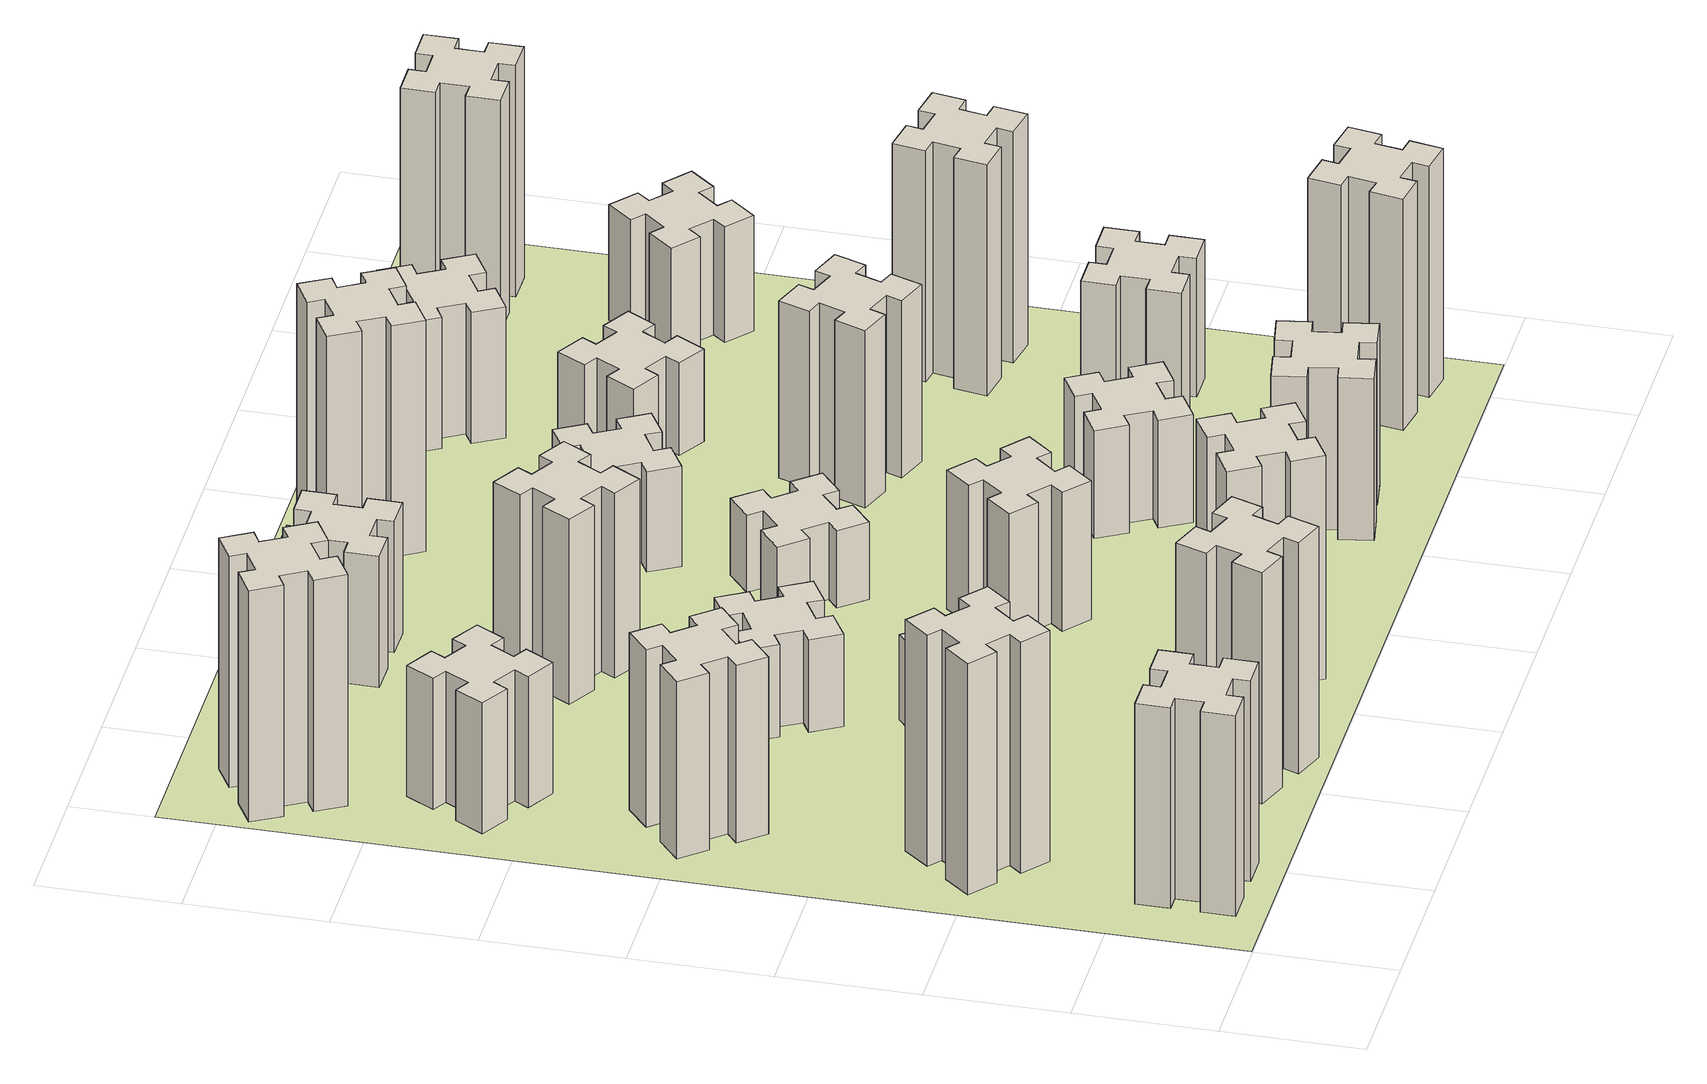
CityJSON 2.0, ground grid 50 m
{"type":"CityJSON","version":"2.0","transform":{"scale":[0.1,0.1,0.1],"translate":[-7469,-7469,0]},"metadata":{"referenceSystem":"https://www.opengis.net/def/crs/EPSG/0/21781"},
"CityObjects":{
"building1":{"type":"Building","attributes":{"class":"1000","function":"1000","usage":"1000","yearOfConstruction":2016,"roofType":"1000","measuredHeight":78,"storeysAboveGround":30,"storeysBelowGround":0},"geometry":[{"type":"Solid","lod":"1","boundaries":[[[[0,1,2,3,4,5,6,7,8,9,10,11,12,13,14,15,16,17,18,19]],[[17,16,20,21]],[[16,15,22,20]],[[15,14,23,22]],[[14,13,24,23]],[[13,12,25,24]],[[12,11,26,25]],[[11,10,27,26]],[[10,9,28,27]],[[9,8,29,28]],[[8,7,30,29]],[[7,6,31,30]],[[6,5,32,31]],[[5,4,33,32]],[[4,3,34,33]],[[3,2,35,34]],[[2,1,36,35]],[[1,0,37,36]],[[0,19,38,37]],[[19,18,39,38]],[[18,17,21,39]],[[24,25,26,27,28,29,30,31,32,33,34,35,36,37,38,39,21,20,22,23]]]]}]},
"building2":{"type":"Building","attributes":{"class":"1000","function":"1000","usage":"1000","yearOfConstruction":2016,"roofType":"1000","measuredHeight":90,"storeysAboveGround":30,"storeysBelowGround":0},"geometry":[{"type":"Solid","lod":"1","boundaries":[[[[40,41,42,43,44,45,46,47,48,49,50,51,52,53,54,55,56,57,58,59]],[[57,56,60,61]],[[56,55,62,60]],[[55,54,63,62]],[[54,53,64,63]],[[53,52,65,64]],[[52,51,66,65]],[[51,50,67,66]],[[50,49,68,67]],[[49,48,69,68]],[[48,47,70,69]],[[47,46,71,70]],[[46,45,72,71]],[[45,44,73,72]],[[44,43,74,73]],[[43,42,75,74]],[[42,41,76,75]],[[41,40,77,76]],[[40,59,78,77]],[[59,58,79,78]],[[58,57,61,79]],[[64,65,66,67,68,69,70,71,72,73,74,75,76,77,78,79,61,60,62,63]]]]}]},
"building3":{"type":"Building","attributes":{"class":"1000","function":"1000","usage":"1000","yearOfConstruction":2016,"roofType":"1000","measuredHeight":69,"storeysAboveGround":30,"storeysBelowGround":0},"geometry":[{"type":"Solid","lod":"1","boundaries":[[[[80,81,82,83,84,85,86,87,88,89,90,91,92,93,94,95,96,97,98,99]],[[97,96,100,101]],[[96,95,102,100]],[[95,94,103,102]],[[94,93,104,103]],[[93,92,105,104]],[[92,91,106,105]],[[91,90,107,106]],[[90,89,108,107]],[[89,88,109,108]],[[88,87,110,109]],[[87,86,111,110]],[[86,85,112,111]],[[85,84,113,112]],[[84,83,114,113]],[[83,82,115,114]],[[82,81,116,115]],[[81,80,117,116]],[[80,99,118,117]],[[99,98,119,118]],[[98,97,101,119]],[[104,105,106,107,108,109,110,111,112,113,114,115,116,117,118,119,101,100,102,103]]]]}]},
"building4":{"type":"Building","attributes":{"class":"1000","function":"1000","usage":"1000","yearOfConstruction":2016,"roofType":"1000","measuredHeight":51,"storeysAboveGround":30,"storeysBelowGround":0},"geometry":[{"type":"Solid","lod":"1","boundaries":[[[[120,121,122,123,124,125,126,127,128,129,130,131,132,133,134,135,136,137,138,139]],[[137,136,140,141]],[[136,135,142,140]],[[135,134,143,142]],[[134,133,144,143]],[[133,132,145,144]],[[132,131,146,145]],[[131,130,147,146]],[[130,129,148,147]],[[129,128,149,148]],[[128,127,150,149]],[[127,126,151,150]],[[126,125,152,151]],[[125,124,153,152]],[[124,123,154,153]],[[123,122,155,154]],[[122,121,156,155]],[[121,120,157,156]],[[120,139,158,157]],[[139,138,159,158]],[[138,137,141,159]],[[144,145,146,147,148,149,150,151,152,153,154,155,156,157,158,159,141,140,142,143]]]]}]},
"building5":{"type":"Building","attributes":{"class":"1000","function":"1000","usage":"1000","yearOfConstruction":2016,"roofType":"1000","measuredHeight":90,"storeysAboveGround":30,"storeysBelowGround":0},"geometry":[{"type":"Solid","lod":"1","boundaries":[[[[160,161,162,163,164,165,166,167,168,169,170,171,172,173,174,175,176,177,178,179]],[[177,176,180,181]],[[176,175,182,180]],[[175,174,183,182]],[[174,173,184,183]],[[173,172,185,184]],[[172,171,186,185]],[[171,170,187,186]],[[170,169,188,187]],[[169,168,189,188]],[[168,167,190,189]],[[167,166,191,190]],[[166,165,192,191]],[[165,164,193,192]],[[164,163,194,193]],[[163,162,195,194]],[[162,161,196,195]],[[161,160,197,196]],[[160,179,198,197]],[[179,178,199,198]],[[178,177,181,199]],[[184,185,186,187,188,189,190,191,192,193,194,195,196,197,198,199,181,180,182,183]]]]}]},
"building6":{"type":"Building","attributes":{"class":"1000","function":"1000","usage":"1000","yearOfConstruction":2016,"roofType":"1000","measuredHeight":90,"storeysAboveGround":30,"storeysBelowGround":0},"geometry":[{"type":"Solid","lod":"1","boundaries":[[[[200,201,202,203,204,205,206,207,208,209,210,211,212,213,214,215,216,217,218,219]],[[217,216,220,221]],[[216,215,222,220]],[[215,214,223,222]],[[214,213,224,223]],[[213,212,225,224]],[[212,211,226,225]],[[211,210,227,226]],[[210,209,228,227]],[[209,208,229,228]],[[208,207,230,229]],[[207,206,231,230]],[[206,205,232,231]],[[205,204,233,232]],[[204,203,234,233]],[[203,202,235,234]],[[202,201,236,235]],[[201,200,237,236]],[[200,219,238,237]],[[219,218,239,238]],[[218,217,221,239]],[[224,225,226,227,228,229,230,231,232,233,234,235,236,237,238,239,221,220,222,223]]]]}]},
"building7":{"type":"Building","attributes":{"class":"1000","function":"1000","usage":"1000","yearOfConstruction":2016,"roofType":"1000","measuredHeight":33,"storeysAboveGround":30,"storeysBelowGround":0},"geometry":[{"type":"Solid","lod":"1","boundaries":[[[[240,241,242,243,244,245,246,247,248,249,250,251,252,253,254,255,256,257,258,259]],[[257,256,260,261]],[[256,255,262,260]],[[255,254,263,262]],[[254,253,264,263]],[[253,252,265,264]],[[252,251,266,265]],[[251,250,267,266]],[[250,249,268,267]],[[249,248,269,268]],[[248,247,270,269]],[[247,246,271,270]],[[246,245,272,271]],[[245,244,273,272]],[[244,243,274,273]],[[243,242,275,274]],[[242,241,276,275]],[[241,240,277,276]],[[240,259,278,277]],[[259,258,279,278]],[[258,257,261,279]],[[264,265,266,267,268,269,270,271,272,273,274,275,276,277,278,279,261,260,262,263]]]]}]},
"building8":{"type":"Building","attributes":{"class":"1000","function":"1000","usage":"1000","yearOfConstruction":2016,"roofType":"1000","measuredHeight":36,"storeysAboveGround":30,"storeysBelowGround":0},"geometry":[{"type":"Solid","lod":"1","boundaries":[[[[280,281,282,283,284,285,286,287,288,289,290,291,292,293,294,295,296,297,298,299]],[[297,296,300,301]],[[296,295,302,300]],[[295,294,303,302]],[[294,293,304,303]],[[293,292,305,304]],[[292,291,306,305]],[[291,290,307,306]],[[290,289,308,307]],[[289,288,309,308]],[[288,287,310,309]],[[287,286,311,310]],[[286,285,312,311]],[[285,284,313,312]],[[284,283,314,313]],[[283,282,315,314]],[[282,281,316,315]],[[281,280,317,316]],[[280,299,318,317]],[[299,298,319,318]],[[298,297,301,319]],[[304,305,306,307,308,309,310,311,312,313,314,315,316,317,318,319,301,300,302,303]]]]}]},
"building9":{"type":"Building","attributes":{"class":"1000","function":"1000","usage":"1000","yearOfConstruction":2016,"roofType":"1000","measuredHeight":87,"storeysAboveGround":30,"storeysBelowGround":0},"geometry":[{"type":"Solid","lod":"1","boundaries":[[[[320,321,322,323,324,325,326,327,328,329,330,331,332,333,334,335,336,337,338,339]],[[337,336,340,341]],[[336,335,342,340]],[[335,334,343,342]],[[334,333,344,343]],[[333,332,345,344]],[[332,331,346,345]],[[331,330,347,346]],[[330,329,348,347]],[[329,328,349,348]],[[328,327,350,349]],[[327,326,351,350]],[[326,325,352,351]],[[325,324,353,352]],[[324,323,354,353]],[[323,322,355,354]],[[322,321,356,355]],[[321,320,357,356]],[[320,339,358,357]],[[339,338,359,358]],[[338,337,341,359]],[[344,345,346,347,348,349,350,351,352,353,354,355,356,357,358,359,341,340,342,343]]]]}]},
"building10":{"type":"Building","attributes":{"class":"1000","function":"1000","usage":"1000","yearOfConstruction":2016,"roofType":"1000","measuredHeight":72,"storeysAboveGround":30,"storeysBelowGround":0},"geometry":[{"type":"Solid","lod":"1","boundaries":[[[[360,361,362,363,364,365,366,367,368,369,370,371,372,373,374,375,376,377,378,379]],[[377,376,380,381]],[[376,375,382,380]],[[375,374,383,382]],[[374,373,384,383]],[[373,372,385,384]],[[372,371,386,385]],[[371,370,387,386]],[[370,369,388,387]],[[369,368,389,388]],[[368,367,390,389]],[[367,366,391,390]],[[366,365,392,391]],[[365,364,393,392]],[[364,363,394,393]],[[363,362,395,394]],[[362,361,396,395]],[[361,360,397,396]],[[360,379,398,397]],[[379,378,399,398]],[[378,377,381,399]],[[384,385,386,387,388,389,390,391,392,393,394,395,396,397,398,399,381,380,382,383]]]]}]},
"building11":{"type":"Building","attributes":{"class":"1000","function":"1000","usage":"1000","yearOfConstruction":2016,"roofType":"1000","measuredHeight":51,"storeysAboveGround":30,"storeysBelowGround":0},"geometry":[{"type":"Solid","lod":"1","boundaries":[[[[400,401,402,403,404,405,406,407,408,409,410,411,412,413,414,415,416,417,418,419]],[[417,416,420,421]],[[416,415,422,420]],[[415,414,423,422]],[[414,413,424,423]],[[413,412,425,424]],[[412,411,426,425]],[[411,410,427,426]],[[410,409,428,427]],[[409,408,429,428]],[[408,407,430,429]],[[407,406,431,430]],[[406,405,432,431]],[[405,404,433,432]],[[404,403,434,433]],[[403,402,435,434]],[[402,401,436,435]],[[401,400,437,436]],[[400,419,438,437]],[[419,418,439,438]],[[418,417,421,439]],[[424,425,426,427,428,429,430,431,432,433,434,435,436,437,438,439,421,420,422,423]]]]}]},
"building12":{"type":"Building","attributes":{"class":"1000","function":"1000","usage":"1000","yearOfConstruction":2016,"roofType":"1000","measuredHeight":54,"storeysAboveGround":30,"storeysBelowGround":0},"geometry":[{"type":"Solid","lod":"1","boundaries":[[[[440,441,442,443,444,445,446,447,448,449,450,451,452,453,454,455,456,457,458,459]],[[457,456,460,461]],[[456,455,462,460]],[[455,454,463,462]],[[454,453,464,463]],[[453,452,465,464]],[[452,451,466,465]],[[451,450,467,466]],[[450,449,468,467]],[[449,448,469,468]],[[448,447,470,469]],[[447,446,471,470]],[[446,445,472,471]],[[445,444,473,472]],[[444,443,474,473]],[[443,442,475,474]],[[442,441,476,475]],[[441,440,477,476]],[[440,459,478,477]],[[459,458,479,478]],[[458,457,461,479]],[[464,465,466,467,468,469,470,471,472,473,474,475,476,477,478,479,461,460,462,463]]]]}]},
"building13":{"type":"Building","attributes":{"class":"1000","function":"1000","usage":"1000","yearOfConstruction":2016,"roofType":"1000","measuredHeight":30,"storeysAboveGround":30,"storeysBelowGround":0},"geometry":[{"type":"Solid","lod":"1","boundaries":[[[[480,481,482,483,484,485,486,487,488,489,490,491,492,493,494,495,496,497,498,499]],[[497,496,500,501]],[[496,495,502,500]],[[495,494,503,502]],[[494,493,504,503]],[[493,492,505,504]],[[492,491,506,505]],[[491,490,507,506]],[[490,489,508,507]],[[489,488,509,508]],[[488,487,510,509]],[[487,486,511,510]],[[486,485,512,511]],[[485,484,513,512]],[[484,483,514,513]],[[483,482,515,514]],[[482,481,516,515]],[[481,480,517,516]],[[480,499,518,517]],[[499,498,519,518]],[[498,497,501,519]],[[504,505,506,507,508,509,510,511,512,513,514,515,516,517,518,519,501,500,502,503]]]]}]},
"building14":{"type":"Building","attributes":{"class":"1000","function":"1000","usage":"1000","yearOfConstruction":2016,"roofType":"1000","measuredHeight":39,"storeysAboveGround":30,"storeysBelowGround":0},"geometry":[{"type":"Solid","lod":"1","boundaries":[[[[520,521,522,523,524,525,526,527,528,529,530,531,532,533,534,535,536,537,538,539]],[[537,536,540,541]],[[536,535,542,540]],[[535,534,543,542]],[[534,533,544,543]],[[533,532,545,544]],[[532,531,546,545]],[[531,530,547,546]],[[530,529,548,547]],[[529,528,549,548]],[[528,527,550,549]],[[527,526,551,550]],[[526,525,552,551]],[[525,524,553,552]],[[524,523,554,553]],[[523,522,555,554]],[[522,521,556,555]],[[521,520,557,556]],[[520,539,558,557]],[[539,538,559,558]],[[538,537,541,559]],[[544,545,546,547,548,549,550,551,552,553,554,555,556,557,558,559,541,540,542,543]]]]}]},
"building15":{"type":"Building","attributes":{"class":"1000","function":"1000","usage":"1000","yearOfConstruction":2016,"roofType":"1000","measuredHeight":63,"storeysAboveGround":30,"storeysBelowGround":0},"geometry":[{"type":"Solid","lod":"1","boundaries":[[[[560,561,562,563,564,565,566,567,568,569,570,571,572,573,574,575,576,577,578,579]],[[577,576,580,581]],[[576,575,582,580]],[[575,574,583,582]],[[574,573,584,583]],[[573,572,585,584]],[[572,571,586,585]],[[571,570,587,586]],[[570,569,588,587]],[[569,568,589,588]],[[568,567,590,589]],[[567,566,591,590]],[[566,565,592,591]],[[565,564,593,592]],[[564,563,594,593]],[[563,562,595,594]],[[562,561,596,595]],[[561,560,597,596]],[[560,579,598,597]],[[579,578,599,598]],[[578,577,581,599]],[[584,585,586,587,588,589,590,591,592,593,594,595,596,597,598,599,581,580,582,583]]]]}]},
"building16":{"type":"Building","attributes":{"class":"1000","function":"1000","usage":"1000","yearOfConstruction":2016,"roofType":"1000","measuredHeight":90,"storeysAboveGround":30,"storeysBelowGround":0},"geometry":[{"type":"Solid","lod":"1","boundaries":[[[[600,601,602,603,604,605,606,607,608,609,610,611,612,613,614,615,616,617,618,619]],[[617,616,620,621]],[[616,615,622,620]],[[615,614,623,622]],[[614,613,624,623]],[[613,612,625,624]],[[612,611,626,625]],[[611,610,627,626]],[[610,609,628,627]],[[609,608,629,628]],[[608,607,630,629]],[[607,606,631,630]],[[606,605,632,631]],[[605,604,633,632]],[[604,603,634,633]],[[603,602,635,634]],[[602,601,636,635]],[[601,600,637,636]],[[600,619,638,637]],[[619,618,639,638]],[[618,617,621,639]],[[624,625,626,627,628,629,630,631,632,633,634,635,636,637,638,639,621,620,622,623]]]]}]},
"building17":{"type":"Building","attributes":{"class":"1000","function":"1000","usage":"1000","yearOfConstruction":2016,"roofType":"1000","measuredHeight":42,"storeysAboveGround":30,"storeysBelowGround":0},"geometry":[{"type":"Solid","lod":"1","boundaries":[[[[640,641,642,643,644,645,646,647,648,649,650,651,652,653,654,655,656,657,658,659]],[[657,656,660,661]],[[656,655,662,660]],[[655,654,663,662]],[[654,653,664,663]],[[653,652,665,664]],[[652,651,666,665]],[[651,650,667,666]],[[650,649,668,667]],[[649,648,669,668]],[[648,647,670,669]],[[647,646,671,670]],[[646,645,672,671]],[[645,644,673,672]],[[644,643,674,673]],[[643,642,675,674]],[[642,641,676,675]],[[641,640,677,676]],[[640,659,678,677]],[[659,658,679,678]],[[658,657,661,679]],[[664,665,666,667,668,669,670,671,672,673,674,675,676,677,678,679,661,660,662,663]]]]}]},
"building18":{"type":"Building","attributes":{"class":"1000","function":"1000","usage":"1000","yearOfConstruction":2016,"roofType":"1000","measuredHeight":69,"storeysAboveGround":30,"storeysBelowGround":0},"geometry":[{"type":"Solid","lod":"1","boundaries":[[[[680,681,682,683,684,685,686,687,688,689,690,691,692,693,694,695,696,697,698,699]],[[697,696,700,701]],[[696,695,702,700]],[[695,694,703,702]],[[694,693,704,703]],[[693,692,705,704]],[[692,691,706,705]],[[691,690,707,706]],[[690,689,708,707]],[[689,688,709,708]],[[688,687,710,709]],[[687,686,711,710]],[[686,685,712,711]],[[685,684,713,712]],[[684,683,714,713]],[[683,682,715,714]],[[682,681,716,715]],[[681,680,717,716]],[[680,699,718,717]],[[699,698,719,718]],[[698,697,701,719]],[[704,705,706,707,708,709,710,711,712,713,714,715,716,717,718,719,701,700,702,703]]]]}]},
"building19":{"type":"Building","attributes":{"class":"1000","function":"1000","usage":"1000","yearOfConstruction":2016,"roofType":"1000","measuredHeight":36,"storeysAboveGround":30,"storeysBelowGround":0},"geometry":[{"type":"Solid","lod":"1","boundaries":[[[[720,721,722,723,724,725,726,727,728,729,730,731,732,733,734,735,736,737,738,739]],[[737,736,740,741]],[[736,735,742,740]],[[735,734,743,742]],[[734,733,744,743]],[[733,732,745,744]],[[732,731,746,745]],[[731,730,747,746]],[[730,729,748,747]],[[729,728,749,748]],[[728,727,750,749]],[[727,726,751,750]],[[726,725,752,751]],[[725,724,753,752]],[[724,723,754,753]],[[723,722,755,754]],[[722,721,756,755]],[[721,720,757,756]],[[720,739,758,757]],[[739,738,759,758]],[[738,737,741,759]],[[744,745,746,747,748,749,750,751,752,753,754,755,756,757,758,759,741,740,742,743]]]]}]},
"building20":{"type":"Building","attributes":{"class":"1000","function":"1000","usage":"1000","yearOfConstruction":2016,"roofType":"1000","measuredHeight":90,"storeysAboveGround":30,"storeysBelowGround":0},"geometry":[{"type":"Solid","lod":"1","boundaries":[[[[760,761,762,763,764,765,766,767,768,769,770,771,772,773,774,775,776,777,778,779]],[[777,776,780,781]],[[776,775,782,780]],[[775,774,783,782]],[[774,773,784,783]],[[773,772,785,784]],[[772,771,786,785]],[[771,770,787,786]],[[770,769,788,787]],[[769,768,789,788]],[[768,767,790,789]],[[767,766,791,790]],[[766,765,792,791]],[[765,764,793,792]],[[764,763,794,793]],[[763,762,795,794]],[[762,761,796,795]],[[761,760,797,796]],[[760,779,798,797]],[[779,778,799,798]],[[778,777,781,799]],[[784,785,786,787,788,789,790,791,792,793,794,795,796,797,798,799,781,780,782,783]]]]}]},
"building21":{"type":"Building","attributes":{"class":"1000","function":"1000","usage":"1000","yearOfConstruction":2016,"roofType":"1000","measuredHeight":54,"storeysAboveGround":30,"storeysBelowGround":0},"geometry":[{"type":"Solid","lod":"1","boundaries":[[[[800,801,802,803,804,805,806,807,808,809,810,811,812,813,814,815,816,817,818,819]],[[817,816,820,821]],[[816,815,822,820]],[[815,814,823,822]],[[814,813,824,823]],[[813,812,825,824]],[[812,811,826,825]],[[811,810,827,826]],[[810,809,828,827]],[[809,808,829,828]],[[808,807,830,829]],[[807,806,831,830]],[[806,805,832,831]],[[805,804,833,832]],[[804,803,834,833]],[[803,802,835,834]],[[802,801,836,835]],[[801,800,837,836]],[[800,819,838,837]],[[819,818,839,838]],[[818,817,821,839]],[[824,825,826,827,828,829,830,831,832,833,834,835,836,837,838,839,821,820,822,823]]]]}]},
"building22":{"type":"Building","attributes":{"class":"1000","function":"1000","usage":"1000","yearOfConstruction":2016,"roofType":"1000","measuredHeight":51,"storeysAboveGround":30,"storeysBelowGround":0},"geometry":[{"type":"Solid","lod":"1","boundaries":[[[[840,841,842,843,844,845,846,847,848,849,850,851,852,853,854,855,856,857,858,859]],[[857,856,860,861]],[[856,855,862,860]],[[855,854,863,862]],[[854,853,864,863]],[[853,852,865,864]],[[852,851,866,865]],[[851,850,867,866]],[[850,849,868,867]],[[849,848,869,868]],[[848,847,870,869]],[[847,846,871,870]],[[846,845,872,871]],[[845,844,873,872]],[[844,843,874,873]],[[843,842,875,874]],[[842,841,876,875]],[[841,840,877,876]],[[840,859,878,877]],[[859,858,879,878]],[[858,857,861,879]],[[864,865,866,867,868,869,870,871,872,873,874,875,876,877,878,879,861,860,862,863]]]]}]},
"building23":{"type":"Building","attributes":{"class":"1000","function":"1000","usage":"1000","yearOfConstruction":2016,"roofType":"1000","measuredHeight":90,"storeysAboveGround":30,"storeysBelowGround":0},"geometry":[{"type":"Solid","lod":"1","boundaries":[[[[880,881,882,883,884,885,886,887,888,889,890,891,892,893,894,895,896,897,898,899]],[[897,896,900,901]],[[896,895,902,900]],[[895,894,903,902]],[[894,893,904,903]],[[893,892,905,904]],[[892,891,906,905]],[[891,890,907,906]],[[890,889,908,907]],[[889,888,909,908]],[[888,887,910,909]],[[887,886,911,910]],[[886,885,912,911]],[[885,884,913,912]],[[884,883,914,913]],[[883,882,915,914]],[[882,881,916,915]],[[881,880,917,916]],[[880,899,918,917]],[[899,898,919,918]],[[898,897,901,919]],[[904,905,906,907,908,909,910,911,912,913,914,915,916,917,918,919,901,900,902,903]]]]}]},
"building24":{"type":"Building","attributes":{"class":"1000","function":"1000","usage":"1000","yearOfConstruction":2016,"roofType":"1000","measuredHeight":45,"storeysAboveGround":30,"storeysBelowGround":0},"geometry":[{"type":"Solid","lod":"1","boundaries":[[[[920,921,922,923,924,925,926,927,928,929,930,931,932,933,934,935,936,937,938,939]],[[937,936,940,941]],[[936,935,942,940]],[[935,934,943,942]],[[934,933,944,943]],[[933,932,945,944]],[[932,931,946,945]],[[931,930,947,946]],[[930,929,948,947]],[[929,928,949,948]],[[928,927,950,949]],[[927,926,951,950]],[[926,925,952,951]],[[925,924,953,952]],[[924,923,954,953]],[[923,922,955,954]],[[922,921,956,955]],[[921,920,957,956]],[[920,939,958,957]],[[939,938,959,958]],[[938,937,941,959]],[[944,945,946,947,948,949,950,951,952,953,954,955,956,957,958,959,941,940,942,943]]]]}]},
"building25":{"type":"Building","attributes":{"class":"1000","function":"1000","usage":"1000","yearOfConstruction":2016,"roofType":"1000","measuredHeight":90,"storeysAboveGround":30,"storeysBelowGround":0},"geometry":[{"type":"Solid","lod":"1","boundaries":[[[[960,961,962,963,964,965,966,967,968,969,970,971,972,973,974,975,976,977,978,979]],[[977,976,980,981]],[[976,975,982,980]],[[975,974,983,982]],[[974,973,984,983]],[[973,972,985,984]],[[972,971,986,985]],[[971,970,987,986]],[[970,969,988,987]],[[969,968,989,988]],[[968,967,990,989]],[[967,966,991,990]],[[966,965,992,991]],[[965,964,993,992]],[[964,963,994,993]],[[963,962,995,994]],[[962,961,996,995]],[[961,960,997,996]],[[960,979,998,997]],[[979,978,999,998]],[[978,977,981,999]],[[984,985,986,987,988,989,990,991,992,993,994,995,996,997,998,999,981,980,982,983]]]]}]},
"landuse1":{"type":"LandUse","attributes":{"name":"plot1","function":"1010"},"geometry":[{"type":"MultiSurface","lod":"1","boundaries":[[[1000,1001,1002,1003]]]}]}
},
"vertices":[
[265,325,0],[265,225,0],[205,225,0],[205,105,0],[325,105,0],[325,165,0],[425,165,0],[425,105,0],[545,105,0],[545,225,0],[485,225,0],[485,325,0],[545,325,0],[545,445,0],[425,445,0],[425,385,0],[325,385,0],[325,445,0],[205,445,0],[205,325,0],[325,385,780],[325,445,780],[425,385,780],[425,445,780],[545,445,780],[545,325,780],[485,325,780],[485,225,780],[545,225,780],[545,105,780],[425,105,780],[425,165,780],[325,165,780],[325,105,780],[205,105,780],[205,225,780],[265,225,780],[265,325,780],[205,325,780],[205,445,780],
[484,1067,0],[408,1132,0],[446,1178,0],[354,1255,0],[277,1163,0],[323,1124,0],[259,1048,0],[213,1086,0],[136,994,0],[228,917,0],[266,963,0],[343,899,0],[304,853,0],[396,776,0],[473,868,0],[427,906,0],[492,983,0],[538,944,0],[615,1036,0],[523,1113,0],[492,983,900],[538,944,900],[427,906,900],[473,868,900],[396,776,900],[304,853,900],[343,899,900],[266,963,900],[228,917,900],[136,994,900],[213,1086,900],[259,1048,900],[323,1124,900],[277,1163,900],[354,1255,900],[446,1178,900],[408,1132,900],[484,1067,900],[523,1113,900],[615,1036,900],
[492,1988,0],[427,2064,0],[473,2103,0],[396,2195,0],[304,2118,0],[343,2072,0],[266,2007,0],[228,2053,0],[136,1976,0],[213,1884,0],[259,1923,0],[323,1846,0],[277,1808,0],[354,1716,0],[446,1793,0],[408,1839,0],[484,1903,0],[523,1857,0],[615,1934,0],[538,2026,0],[484,1903,690],[523,1857,690],[408,1839,690],[446,1793,690],[354,1716,690],[277,1808,690],[323,1846,690],[259,1923,690],[213,1884,690],[136,1976,690],[228,2053,690],[266,2007,690],[343,2072,690],[304,2118,690],[396,2195,690],[473,2103,690],[427,2064,690],[492,1988,690],[538,2026,690],[615,1934,690],
[446,2597,0],[496,2684,0],[548,2654,0],[608,2758,0],[504,2818,0],[474,2766,0],[387,2816,0],[417,2868,0],[313,2928,0],[253,2824,0],[305,2794,0],[255,2707,0],[203,2737,0],[143,2633,0],[247,2573,0],[277,2625,0],[364,2575,0],[334,2523,0],[438,2463,0],[498,2567,0],[364,2575,510],[334,2523,510],[277,2625,510],[247,2573,510],[143,2633,510],[203,2737,510],[255,2707,510],[305,2794,510],[253,2824,510],[313,2928,510],[417,2868,510],[387,2816,510],[474,2766,510],[504,2818,510],[608,2758,510],[548,2654,510],[496,2684,510],[446,2597,510],[498,2567,510],[438,2463,510],
[1029,360,0],[995,266,0],[939,287,0],[897,174,0],[1010,133,0],[1031,189,0],[1125,155,0],[1104,99,0],[1217,57,0],[1258,170,0],[1202,191,0],[1236,285,0],[1292,264,0],[1333,377,0],[1220,418,0],[1200,362,0],[1106,396,0],[1127,452,0],[1014,493,0],[973,380,0],[1106,396,900],[1127,452,900],[1200,362,900],[1220,418,900],[1333,377,900],[1292,264,900],[1236,285,900],[1202,191,900],[1258,170,900],[1217,57,900],[1104,99,900],[1125,155,900],[1031,189,900],[1010,133,900],[897,174,900],[939,287,900],[995,266,900],[1029,360,900],[973,380,900],[1014,493,900],
[287,3215,0],[374,3265,0],[404,3213,0],[508,3273,0],[448,3377,0],[396,3347,0],[346,3434,0],[398,3464,0],[338,3568,0],[234,3508,0],[264,3456,0],[177,3406,0],[147,3458,0],[43,3398,0],[103,3294,0],[155,3324,0],[205,3237,0],[153,3207,0],[213,3103,0],[317,3163,0],[205,3237,900],[153,3207,900],[155,3324,900],[103,3294,900],[43,3398,900],[147,3458,900],[177,3406,900],[264,3456,900],[234,3508,900],[338,3568,900],[398,3464,900],[346,3434,900],[396,3347,900],[448,3377,900],[508,3273,900],[404,3213,900],[374,3265,900],[287,3215,900],[317,3163,900],[213,3103,900],
[1083,1332,0],[1006,1267,0],[968,1313,0],[876,1236,0],[953,1144,0],[999,1183,0],[1063,1106,0],[1017,1068,0],[1094,976,0],[1186,1053,0],[1148,1099,0],[1224,1163,0],[1263,1117,0],[1355,1194,0],[1278,1286,0],[1232,1248,0],[1167,1324,0],[1213,1363,0],[1136,1455,0],[1044,1378,0],[1167,1324,330],[1213,1363,330],[1232,1248,330],[1278,1286,330],[1355,1194,330],[1263,1117,330],[1224,1163,330],[1148,1099,330],[1186,1053,330],[1094,976,330],[1017,1068,330],[1063,1106,330],[999,1183,330],[953,1144,330],[876,1236,330],[968,1313,330],[1006,1267,330],[1083,1332,330],[1044,1378,330],[1136,1455,330],
[1236,1867,0],[1186,1954,0],[1238,1984,0],[1178,2088,0],[1074,2028,0],[1104,1976,0],[1017,1926,0],[987,1978,0],[883,1918,0],[943,1814,0],[995,1844,0],[1045,1757,0],[993,1727,0],[1053,1623,0],[1157,1683,0],[1127,1735,0],[1214,1785,0],[1244,1733,0],[1348,1793,0],[1288,1897,0],[1214,1785,360],[1244,1733,360],[1127,1735,360],[1157,1683,360],[1053,1623,360],[993,1727,360],[1045,1757,360],[995,1844,360],[943,1814,360],[883,1918,360],[987,1978,360],[1017,1926,360],[1104,1976,360],[1074,2028,360],[1178,2088,360],[1238,1984,360],[1186,1954,360],[1236,1867,360],[1288,1897,360],[1348,1793,360],
[1744,496,0],[1657,446,0],[1627,498,0],[1523,438,0],[1583,334,0],[1635,364,0],[1685,277,0],[1633,247,0],[1693,143,0],[1797,203,0],[1767,255,0],[1854,305,0],[1884,253,0],[1988,313,0],[1928,417,0],[1876,387,0],[1826,474,0],[1878,504,0],[1818,608,0],[1714,548,0],[1826,474,870],[1878,504,870],[1876,387,870],[1928,417,870],[1988,313,870],[1884,253,870],[1854,305,870],[1767,255,870],[1797,203,870],[1693,143,870],[1633,247,870],[1685,277,870],[1635,364,870],[1583,334,870],[1523,438,870],[1627,498,870],[1657,446,870],[1744,496,870],[1714,548,870],[1818,608,870],
[1314,2666,0],[1227,2716,0],[1257,2768,0],[1153,2828,0],[1093,2724,0],[1145,2694,0],[1095,2607,0],[1043,2637,0],[983,2533,0],[1087,2473,0],[1117,2525,0],[1204,2475,0],[1174,2423,0],[1278,2363,0],[1338,2467,0],[1286,2497,0],[1336,2584,0],[1388,2554,0],[1448,2658,0],[1344,2718,0],[1336,2584,720],[1388,2554,720],[1286,2497,720],[1338,2467,720],[1278,2363,720],[1174,2423,720],[1204,2475,720],[1117,2525,720],[1087,2473,720],[983,2533,720],[1043,2637,720],[1095,2607,720],[1145,2694,720],[1093,2724,720],[1153,2828,720],[1257,2768,720],[1227,2716,720],[1314,2666,720],[1344,2718,720],[1448,2658,720],
[1065,3225,0],[1165,3225,0],[1165,3165,0],[1285,3165,0],[1285,3285,0],[1225,3285,0],[1225,3385,0],[1285,3385,0],[1285,3505,0],[1165,3505,0],[1165,3445,0],[1065,3445,0],[1065,3505,0],[945,3505,0],[945,3385,0],[1005,3385,0],[1005,3285,0],[945,3285,0],[945,3165,0],[1065,3165,0],[1005,3285,510],[945,3285,510],[1005,3385,510],[945,3385,510],[945,3505,510],[1065,3505,510],[1065,3445,510],[1165,3445,510],[1165,3505,510],[1285,3505,510],[1285,3385,510],[1225,3385,510],[1225,3285,510],[1285,3285,510],[1285,3165,510],[1165,3165,510],[1165,3225,510],[1065,3225,510],[1065,3165,510],[945,3165,510],
[1746,1163,0],[1823,1099,0],[1784,1053,0],[1876,976,0],[1953,1068,0],[1907,1106,0],[1972,1183,0],[2018,1144,0],[2095,1236,0],[2003,1313,0],[1964,1267,0],[1888,1332,0],[1926,1378,0],[1834,1455,0],[1757,1363,0],[1803,1324,0],[1739,1248,0],[1693,1286,0],[1616,1194,0],[1708,1117,0],[1739,1248,540],[1693,1286,540],[1803,1324,540],[1757,1363,540],[1834,1455,540],[1926,1378,540],[1888,1332,540],[1964,1267,540],[2003,1313,540],[2095,1236,540],[2018,1144,540],[1972,1183,540],[1907,1106,540],[1953,1068,540],[1876,976,540],[1784,1053,540],[1823,1099,540],[1746,1163,540],[1708,1117,540],[1616,1194,540],
[1972,1988,0],[1907,2064,0],[1953,2103,0],[1876,2195,0],[1784,2118,0],[1823,2072,0],[1746,2007,0],[1708,2053,0],[1616,1976,0],[1693,1884,0],[1739,1923,0],[1803,1846,0],[1757,1808,0],[1834,1716,0],[1926,1793,0],[1888,1839,0],[1964,1903,0],[2003,1857,0],[2095,1934,0],[2018,2026,0],[1964,1903,300],[2003,1857,300],[1888,1839,300],[1926,1793,300],[1834,1716,300],[1757,1808,300],[1803,1846,300],[1739,1923,300],[1693,1884,300],[1616,1976,300],[1708,2053,300],[1746,2007,300],[1823,2072,300],[1784,2118,300],[1876,2195,300],[1953,2103,300],[1907,2064,300],[1972,1988,300],[2018,2026,300],[2095,1934,300],
[1944,2716,0],[1857,2666,0],[1827,2718,0],[1723,2658,0],[1783,2554,0],[1835,2584,0],[1885,2497,0],[1833,2467,0],[1893,2363,0],[1997,2423,0],[1967,2475,0],[2054,2525,0],[2084,2473,0],[2188,2533,0],[2128,2637,0],[2076,2607,0],[2026,2694,0],[2078,2724,0],[2018,2828,0],[1914,2768,0],[2026,2694,390],[2078,2724,390],[2076,2607,390],[2128,2637,390],[2188,2533,390],[2084,2473,390],[2054,2525,390],[1967,2475,390],[1997,2423,390],[1893,2363,390],[1833,2467,390],[1885,2497,390],[1835,2584,390],[1783,2554,390],[1723,2658,390],[1827,2718,390],[1857,2666,390],[1944,2716,390],[1914,2768,390],[2018,2828,390],
[2665,258,0],[2764,276,0],[2774,217,0],[2892,237,0],[2871,356,0],[2812,345,0],[2795,444,0],[2854,454,0],[2833,572,0],[2715,551,0],[2725,492,0],[2627,475,0],[2617,534,0],[2498,513,0],[2519,395,0],[2578,405,0],[2596,307,0],[2537,297,0],[2557,178,0],[2676,199,0],[2596,307,630],[2537,297,630],[2578,405,630],[2519,395,630],[2498,513,630],[2617,534,630],[2627,475,630],[2725,492,630],[2715,551,630],[2833,572,630],[2854,454,630],[2795,444,630],[2812,345,630],[2871,356,630],[2892,237,630],[2774,217,630],[2764,276,630],[2665,258,630],[2676,199,630],[2557,178,630],
[1844,3556,0],[1757,3506,0],[1727,3558,0],[1623,3498,0],[1683,3394,0],[1735,3424,0],[1785,3337,0],[1733,3307,0],[1793,3203,0],[1897,3263,0],[1867,3315,0],[1954,3365,0],[1984,3313,0],[2088,3373,0],[2028,3477,0],[1976,3447,0],[1926,3534,0],[1978,3564,0],[1918,3668,0],[1814,3608,0],[1926,3534,900],[1978,3564,900],[1976,3447,900],[2028,3477,900],[2088,3373,900],[1984,3313,900],[1954,3365,900],[1867,3315,900],[1897,3263,900],[1793,3203,900],[1733,3307,900],[1785,3337,900],[1735,3424,900],[1683,3394,900],[1623,3498,900],[1727,3558,900],[1757,3506,900],[1844,3556,900],[1814,3608,900],[1918,3668,900],
[2584,1136,0],[2497,1086,0],[2467,1138,0],[2363,1078,0],[2423,974,0],[2475,1004,0],[2525,917,0],[2473,887,0],[2533,783,0],[2637,843,0],[2607,895,0],[2694,945,0],[2724,893,0],[2828,953,0],[2768,1057,0],[2716,1027,0],[2666,1114,0],[2718,1144,0],[2658,1248,0],[2554,1188,0],[2666,1114,420],[2718,1144,420],[2716,1027,420],[2768,1057,420],[2828,953,420],[2724,893,420],[2694,945,420],[2607,895,420],[2637,843,420],[2533,783,420],[2473,887,420],[2525,917,420],[2475,1004,420],[2423,974,420],[2363,1078,420],[2467,1138,420],[2497,1086,420],[2584,1136,420],[2554,1188,420],[2658,1248,420],
[2682,1871,0],[2716,1965,0],[2772,1944,0],[2813,2057,0],[2700,2098,0],[2680,2042,0],[2586,2076,0],[2607,2132,0],[2494,2173,0],[2453,2060,0],[2509,2040,0],[2475,1946,0],[2419,1967,0],[2377,1854,0],[2490,1813,0],[2511,1869,0],[2605,1835,0],[2584,1779,0],[2697,1737,0],[2738,1850,0],[2605,1835,690],[2584,1779,690],[2511,1869,690],[2490,1813,690],[2377,1854,690],[2419,1967,690],[2475,1946,690],[2509,2040,690],[2453,2060,690],[2494,2173,690],[2607,2132,690],[2586,2076,690],[2680,2042,690],[2700,2098,690],[2813,2057,690],[2772,1944,690],[2716,1965,690],[2682,1871,690],[2738,1850,690],[2697,1737,690],
[2525,2794,0],[2475,2707,0],[2423,2737,0],[2363,2633,0],[2467,2573,0],[2497,2625,0],[2584,2575,0],[2554,2523,0],[2658,2463,0],[2718,2567,0],[2666,2597,0],[2716,2684,0],[2768,2654,0],[2828,2758,0],[2724,2818,0],[2694,2766,0],[2607,2816,0],[2637,2868,0],[2533,2928,0],[2473,2824,0],[2607,2816,360],[2637,2868,360],[2694,2766,360],[2724,2818,360],[2828,2758,360],[2768,2654,360],[2716,2684,360],[2666,2597,360],[2718,2567,360],[2658,2463,360],[2554,2523,360],[2584,2575,360],[2497,2625,360],[2467,2573,360],[2363,2633,360],[2423,2737,360],[2475,2707,360],[2525,2794,360],[2473,2824,360],[2533,2928,360],
[3336,444,0],[3318,345,0],[3259,356,0],[3238,237,0],[3357,217,0],[3367,276,0],[3465,258,0],[3455,199,0],[3573,178,0],[3594,297,0],[3535,307,0],[3552,405,0],[3611,395,0],[3632,513,0],[3514,534,0],[3504,475,0],[3405,492,0],[3416,551,0],[3297,572,0],[3277,454,0],[3405,492,900],[3416,551,900],[3504,475,900],[3514,534,900],[3632,513,900],[3611,395,900],[3552,405,900],[3535,307,900],[3594,297,900],[3573,178,900],[3455,199,900],[3465,258,900],[3367,276,900],[3357,217,900],[3238,237,900],[3259,356,900],[3318,345,900],[3336,444,900],[3277,454,900],[3297,572,900],
[3185,1005,0],[3285,1005,0],[3285,945,0],[3405,945,0],[3405,1065,0],[3345,1065,0],[3345,1165,0],[3405,1165,0],[3405,1285,0],[3285,1285,0],[3285,1225,0],[3185,1225,0],[3185,1285,0],[3065,1285,0],[3065,1165,0],[3125,1165,0],[3125,1065,0],[3065,1065,0],[3065,945,0],[3185,945,0],[3125,1065,540],[3065,1065,540],[3125,1165,540],[3065,1165,540],[3065,1285,540],[3185,1285,540],[3185,1225,540],[3285,1225,540],[3285,1285,540],[3405,1285,540],[3405,1165,540],[3345,1165,540],[3345,1065,540],[3405,1065,540],[3405,945,540],[3285,945,540],[3285,1005,540],[3185,1005,540],[3185,945,540],[3065,945,540],
[2716,3347,0],[2666,3434,0],[2718,3464,0],[2658,3568,0],[2554,3508,0],[2584,3456,0],[2497,3406,0],[2467,3458,0],[2363,3398,0],[2423,3294,0],[2475,3324,0],[2525,3237,0],[2473,3207,0],[2533,3103,0],[2637,3163,0],[2607,3215,0],[2694,3265,0],[2724,3213,0],[2828,3273,0],[2768,3377,0],[2694,3265,510],[2724,3213,510],[2607,3215,510],[2637,3163,510],[2533,3103,510],[2473,3207,510],[2525,3237,510],[2475,3324,510],[2423,3294,510],[2363,3398,510],[2467,3458,510],[2497,3406,510],[2584,3456,510],[2554,3508,510],[2658,3568,510],[2718,3464,510],[2666,3434,510],[2716,3347,510],[2768,3377,510],[2828,3273,510],
[3267,1656,0],[3365,1638,0],[3355,1579,0],[3473,1558,0],[3494,1677,0],[3435,1687,0],[3452,1785,0],[3511,1775,0],[3532,1893,0],[3414,1914,0],[3404,1855,0],[3305,1872,0],[3316,1931,0],[3197,1952,0],[3177,1834,0],[3236,1824,0],[3218,1725,0],[3159,1736,0],[3138,1617,0],[3257,1597,0],[3218,1725,900],[3159,1736,900],[3236,1824,900],[3177,1834,900],[3197,1952,900],[3316,1931,900],[3305,1872,900],[3404,1855,900],[3414,1914,900],[3532,1893,900],[3511,1775,900],[3452,1785,900],[3435,1687,900],[3494,1677,900],[3473,1558,900],[3355,1579,900],[3365,1638,900],[3267,1656,900],[3257,1597,900],[3138,1617,900],
[3444,2747,0],[3368,2812,0],[3406,2858,0],[3314,2935,0],[3237,2843,0],[3283,2804,0],[3219,2728,0],[3173,2766,0],[3096,2674,0],[3188,2597,0],[3226,2643,0],[3303,2579,0],[3264,2533,0],[3356,2456,0],[3433,2548,0],[3387,2586,0],[3452,2663,0],[3498,2624,0],[3575,2716,0],[3483,2793,0],[3452,2663,450],[3498,2624,450],[3387,2586,450],[3433,2548,450],[3356,2456,450],[3264,2533,450],[3303,2579,450],[3226,2643,450],[3188,2597,450],[3096,2674,450],[3173,2766,450],[3219,2728,450],[3283,2804,450],[3237,2843,450],[3314,2935,450],[3406,2858,450],[3368,2812,450],[3444,2747,450],[3483,2793,450],[3575,2716,450],
[3285,3325,0],[3385,3325,0],[3385,3265,0],[3505,3265,0],[3505,3385,0],[3445,3385,0],[3445,3485,0],[3505,3485,0],[3505,3605,0],[3385,3605,0],[3385,3545,0],[3285,3545,0],[3285,3605,0],[3165,3605,0],[3165,3485,0],[3225,3485,0],[3225,3385,0],[3165,3385,0],[3165,3265,0],[3285,3265,0],[3225,3385,900],[3165,3385,900],[3225,3485,900],[3165,3485,900],[3165,3605,900],[3285,3605,900],[3285,3545,900],[3385,3545,900],[3385,3605,900],[3505,3605,900],[3505,3485,900],[3445,3485,900],[3445,3385,900],[3505,3385,900],[3505,3265,900],[3385,3265,900],[3385,3325,900],[3285,3325,900],[3285,3265,900],[3165,3265,900],
[5,3705,0],[3705,3705,0],[3705,5,0],[5,5,0]
]}
